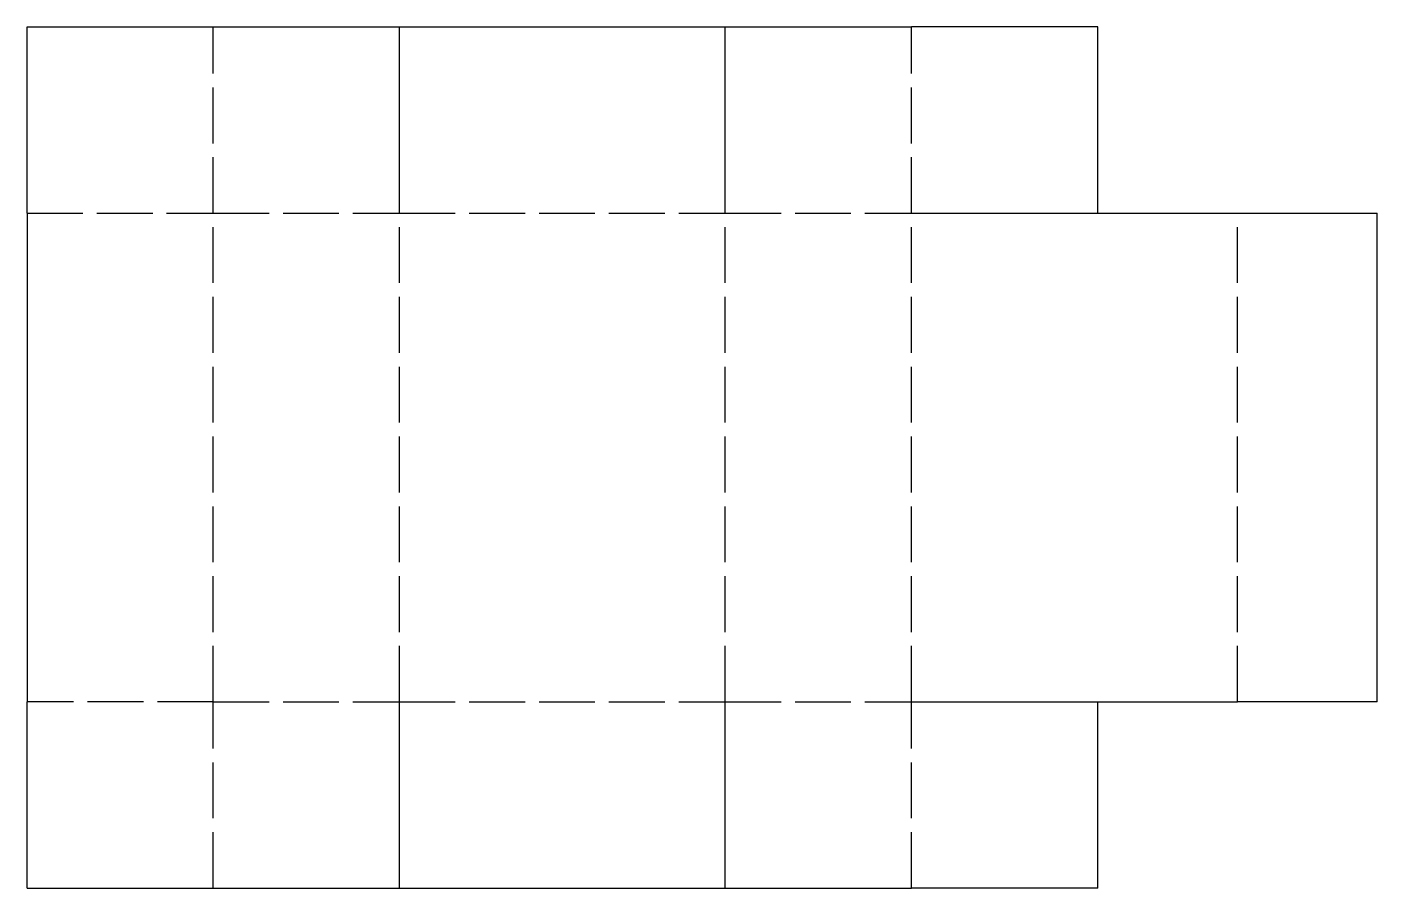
# Model space of a CAD drawing. Header units: millimetres. Extents: x 0 to 290, y 0 to 185.
import ezdxf

# ---------------------------------------------------------------- set-up
doc = ezdxf.new("R2010")
doc.units = ezdxf.units.MM
doc.linetypes.add('ACAD_ISO02W100', pattern=[15, 12, -3])
doc.layers.get('0').update_dxf_attribs({"lineweight": 25, "true_color": 0xffffff})
doc.layers.add('0 ... 0.1', color=253, linetype='ACAD_ISO02W100', lineweight=25, true_color=0xa0a0a4)

msp = doc.modelspace()

# ---------------------------------------------------------------- linework, layer by layer
for p, q in [((0, 145), (0, 185)), ((0, 185), (40, 185)), ((40, 185), (80, 185)), ((80, 145), (80, 185)), ((80, 185), (150, 185)), ((150, 145), (150, 185)), ((150, 185), (190, 185)), ((230, 185), (190, 185)), ((230, 145), (230, 185)), ((0, 145), (0, 40)), ((190, 145), (260, 145)), ((260, 145), (290, 145)), ((290, 40), (290, 145)), ((0, 0), (0, 40)), ((80, 0), (80, 40)), ((150, 0), (150, 40)), ((190, 40), (260, 40)), ((230, 0), (230, 40)), ((290, 40), (260, 40)), ((0, 0), (40, 0)), ((40, 0), (80, 0)), ((80, 0), (150, 0)), ((150, 0), (190, 0)), ((230, 0), (190, 0))]:
    msp.add_line(p, q)
at = {"layer": '0 ... 0.1'}
for p, q in [((40, 145), (40, 185)), ((190, 145), (190, 185)), ((0, 145), (40, 145)), ((40, 40), (40, 145)), ((40, 145), (80, 145)), ((80, 40), (80, 145)), ((80, 145), (150, 145)), ((150, 40), (150, 145)), ((150, 145), (190, 145)), ((190, 40), (190, 145)), ((260, 40), (260, 145)), ((40, 40), (0, 40)), ((40, 40), (80, 40)), ((40, 0), (40, 40)), ((80, 40), (150, 40)), ((150, 40), (190, 40)), ((190, 0), (190, 40))]:
    msp.add_line(p, q, dxfattribs=at)

doc.saveas('drawing.dxf')
